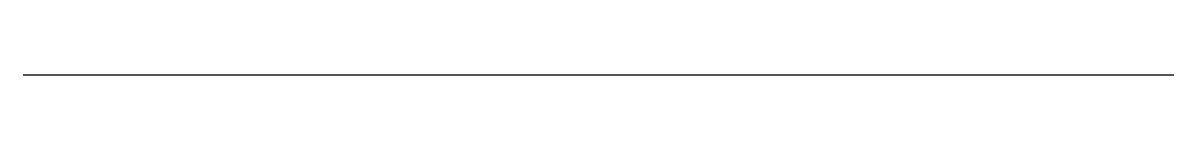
# Model space of a CAD drawing. Header units: inches. Extents: x -34 to 191, y -2 to -2.
import ezdxf

# ---------------------------------------------------------------- set-up
doc = ezdxf.new("R2010")
doc.units = ezdxf.units.IN
doc.layers.get('0').update_dxf_attribs({"linetype": 'CONTINUOUS'})

msp = doc.modelspace()

# ---------------------------------------------------------------- linework, layer by layer
msp.add_line((190.85, -2.05), (-34.49, -2.05))

doc.saveas('drawing.dxf')
